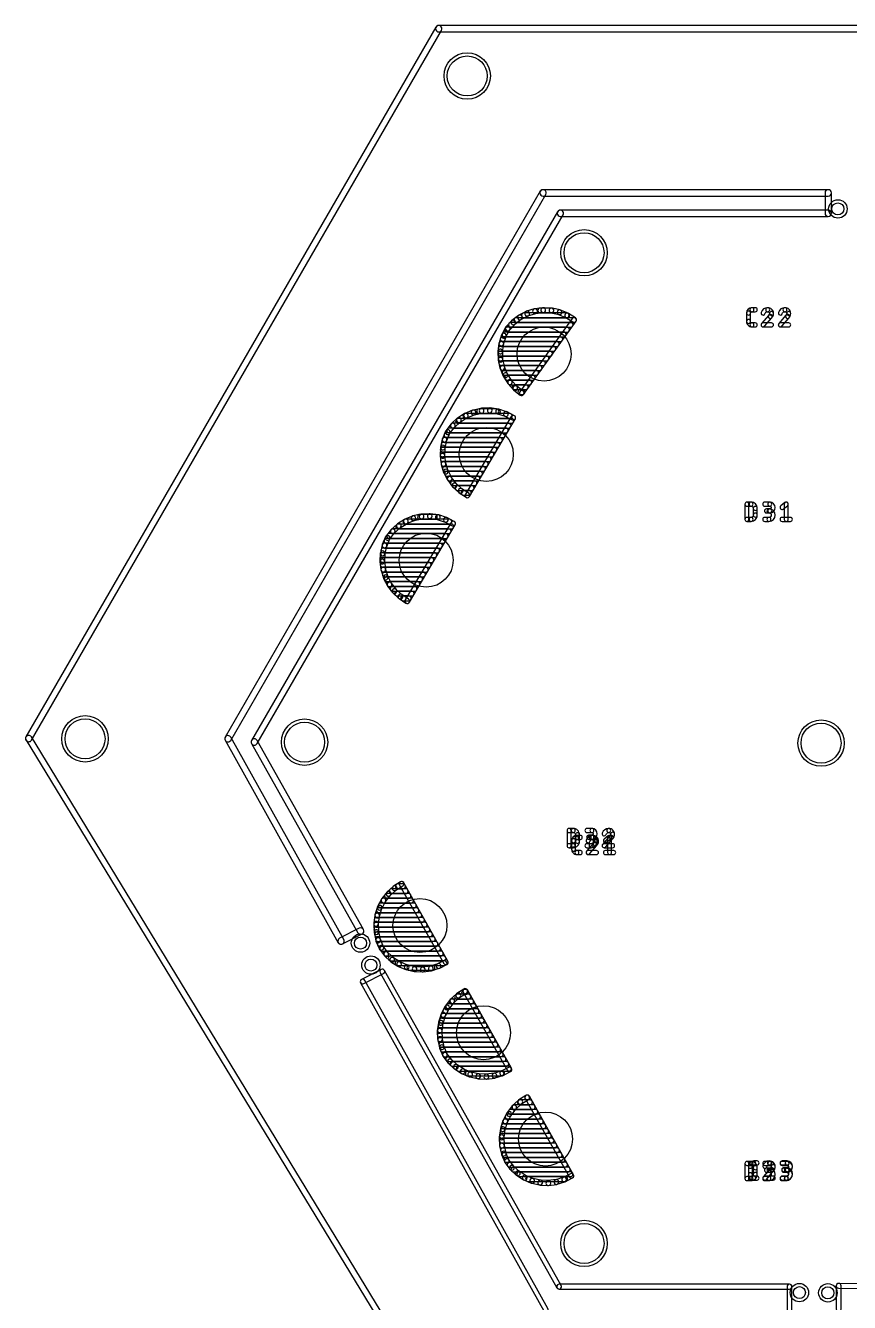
# Model space of a CAD drawing. Extents: x 0.02 to 3.96, y 0.03 to 4.16.
# Drawn here: x 0.021 to 1.051, y 2.564 to 4.16 of the extents above; entities that cross this region are included whole.
import ezdxf

# ---------------------------------------------------------------- set-up
doc = ezdxf.new("R2010")
doc.units = 0
for name, color, linetype in [('17', 82, 'CONTINUOUS'), ('20', 253, 'CONTINUOUS'), ('25', 253, 'CONTINUOUS'), ('30', 253, 'CONTINUOUS')]:
    doc.layers.add(name, color=color, linetype=linetype)

# ---------------------------------------------------------------- blocks, each defined once
blk = doc.blocks.new('ROUNDP')
blk.add_circle((0, 0), 0.5)

msp = doc.modelspace()

# ---------------------------------------------------------------- linework, layer by layer
at = {"layer": '20'}
for points in [[(0.028464, 3.26675), (0.540964, 4.15425, 1), (0.534036, 4.15825), (0.021536, 3.27075, 1)], [(0.5375, 4.15225), (3.44375, 4.15225, 1), (3.44375, 4.16025), (0.5375, 4.16025, 1)], [(0.277464, 3.2665), (0.671464, 3.949, 1), (0.664536, 3.953), (0.270536, 3.2705, 1)], [(1.0245, 3.955), (0.668, 3.955, 1), (0.668, 3.947), (1.0245, 3.947, 1)], [(1.0285, 3.9255), (1.0285, 3.951, 1), (1.0205, 3.951), (1.0205, 3.9255, 1)], [(0.310462, 3.262497), (0.692962, 3.923497, 1), (0.686038, 3.927503), (0.303538, 3.266503, 1)], [(0.6895, 3.9215), (1.0245, 3.9215, 1), (1.0245, 3.9295), (0.6895, 3.9295, 1)], [(1.997168, 0.033328), (0.028418, 3.270828, 1), (0.021582, 3.266672), (1.990332, 0.029172, 1)], [(0.418991, 3.017453), (0.277491, 3.270453, 1), (0.270509, 3.266547), (0.412009, 3.013547, 1)], [(0.303514, 3.262539), (0.436514, 3.026039, 1), (0.443486, 3.029961), (0.310486, 3.266461, 1)], [(0.438182, 3.031563), (0.413682, 3.019063, 1), (0.417318, 3.011937), (0.441818, 3.024437, 1)], [(0.465637, 2.980172), (0.441137, 2.967672, 1), (0.443863, 2.962328), (0.468363, 2.974828, 1)], [(0.464384, 2.976032), (0.685384, 2.582032, 1), (0.690616, 2.584968), (0.469616, 2.978968, 1)], [(0.43988, 2.963538), (0.66888, 2.553038, 1), (0.67412, 2.555962), (0.44512, 2.966462, 1)], [(0.688, 2.5805), (0.976, 2.5805, 1), (0.976, 2.5865), (0.688, 2.5865, 1)], [(0.973, 2.5835), (0.973, 2.555, 1), (0.979, 2.555), (0.979, 2.5835, 1)], [(1.037493, 2.5815), (1.464993, 2.5805, 1), (1.465007, 2.5865), (1.037507, 2.5875, 1)], [(1.0405, 2.5555), (1.0405, 2.5845, 1), (1.0345, 2.5845), (1.0345, 2.5555, 1)]]:
    msp.add_lwpolyline(points, format="xyb", close=True, dxfattribs=at)
for centre, radius in [((0.57313, 4.09717), 0.025), ((1.0365, 3.931), 0.0075), ((0.719218, 3.876169), 0.025), ((0.09538, 3.26842), 0.025), ((0.369843, 3.264225), 0.025), ((1.0155, 3.26306), 0.025), ((0.43975, 3.013), 0.0075), ((0.45275, 2.9855), 0.0075), ((0.71919, 2.63751), 0.025), ((0.9885, 2.576), 0.0075), ((1.024, 2.57575), 0.0075)]:
    msp.add_circle(centre, radius, dxfattribs=at)
at = {"layer": '25'}
for points in [[(0.929088, 3.8025, 1), (0.929088, 3.8075, 0.414205), (0.922366, 3.800778, 1), (0.927366, 3.800778, -0.414205)], [(0.929088, 3.8025, 1), (0.929088, 3.8075, 0.414205), (0.922366, 3.800778, 1), (0.927366, 3.800778, -0.414205)], [(0.927366, 3.790222), (0.927366, 3.800778, 1), (0.922366, 3.800778), (0.922366, 3.790222, 1)], [(0.927366, 3.790222), (0.927366, 3.800778, 1), (0.922366, 3.800778), (0.922366, 3.790222, 1)], [(0.929088, 3.8025), (0.93331, 3.8025, 1), (0.93331, 3.8075), (0.929088, 3.8075, 1)], [(0.929088, 3.8025), (0.93331, 3.8025, 1), (0.93331, 3.8075), (0.929088, 3.8075, 1)], [(0.948784, 3.8025, 1), (0.948784, 3.8075, 0.325185), (0.9406, 3.801548, 1), (0.945357, 3.800007, -0.325185)], [(0.948784, 3.8025, 1), (0.948784, 3.8075, 0.325185), (0.9406, 3.801548, 1), (0.945357, 3.800007, -0.325185)], [(0.951034, 3.80025, 1), (0.956034, 3.80025, 0.414214), (0.948784, 3.8075, 1), (0.948784, 3.8025, -0.414214)], [(0.951034, 3.80025, 1), (0.956034, 3.80025, 0.414214), (0.948784, 3.8075, 1), (0.948784, 3.8025, -0.414214)], [(0.950227, 3.798366, 1), (0.953675, 3.794745, 0.205254), (0.956034, 3.80025, 1), (0.951034, 3.80025, -0.205254)], [(0.950227, 3.798366, 1), (0.953675, 3.794745, 0.205254), (0.956034, 3.80025, 1), (0.951034, 3.80025, -0.205254)], [(0.970384, 3.8025, 1), (0.970384, 3.8075, 0.325185), (0.9622, 3.801548, 1), (0.966957, 3.800007, -0.325185)], [(0.970384, 3.8025, 1), (0.970384, 3.8075, 0.325185), (0.9622, 3.801548, 1), (0.966957, 3.800007, -0.325185)], [(0.972634, 3.80025, 1), (0.977634, 3.80025, 0.414214), (0.970384, 3.8075, 1), (0.970384, 3.8025, -0.414214)], [(0.972634, 3.80025, 1), (0.977634, 3.80025, 0.414214), (0.970384, 3.8075, 1), (0.970384, 3.8025, -0.414214)], [(0.971827, 3.798366, 1), (0.975275, 3.794745, 0.205254), (0.977634, 3.80025, 1), (0.972634, 3.80025, -0.205254)], [(0.971827, 3.798366, 1), (0.975275, 3.794745, 0.205254), (0.977634, 3.80025, 1), (0.972634, 3.80025, -0.205254)], [(0.927366, 3.790222, 1), (0.922366, 3.790222, 0.414214), (0.929088, 3.7835, 1), (0.929088, 3.7885, -0.414214)], [(0.927366, 3.790222, 1), (0.922366, 3.790222, 0.414214), (0.929088, 3.7835, 1), (0.929088, 3.7885, -0.414214)], [(0.93331, 3.7885), (0.929088, 3.7885, 1), (0.929088, 3.7835), (0.93331, 3.7835, 1)], [(0.93331, 3.7885), (0.929088, 3.7885, 1), (0.929088, 3.7835), (0.93331, 3.7835, 1)], [(0.950046, 3.798175), (0.941074, 3.787619, 1), (0.944884, 3.784381), (0.953856, 3.794936, 1)], [(0.950046, 3.798175), (0.941074, 3.787619, 1), (0.944884, 3.784381), (0.953856, 3.794936, 1)], [(0.942979, 3.7835), (0.953534, 3.7835, 1), (0.953534, 3.7885), (0.942979, 3.7885, 1)], [(0.942979, 3.7835), (0.953534, 3.7835, 1), (0.953534, 3.7885), (0.942979, 3.7885, 1)], [(0.971646, 3.798175), (0.962674, 3.787619, 1), (0.966483, 3.784381), (0.975456, 3.794936, 1)], [(0.971646, 3.798175), (0.962674, 3.787619, 1), (0.966483, 3.784381), (0.975456, 3.794936, 1)], [(0.964579, 3.7835), (0.975134, 3.7835, 1), (0.975134, 3.7885), (0.964579, 3.7885, 1)], [(0.964579, 3.7835), (0.975134, 3.7835, 1), (0.975134, 3.7885), (0.964579, 3.7885, 1)], [(0.925272, 3.54283), (0.925272, 3.56183, 1), (0.920272, 3.56183), (0.920272, 3.54283, 1)], [(0.922772, 3.55933), (0.92805, 3.55933, 1), (0.92805, 3.56433), (0.922772, 3.56433, 1)], [(0.925272, 3.54283), (0.925272, 3.56183, 1), (0.920272, 3.56183), (0.920272, 3.54283, 1)], [(0.922772, 3.55933), (0.92805, 3.55933, 1), (0.92805, 3.56433), (0.922772, 3.56433, 1)], [(0.930828, 3.556552, 1), (0.935828, 3.556552, 0.414214), (0.92805, 3.56433, 1), (0.92805, 3.55933, -0.414214)], [(0.930828, 3.556552, 1), (0.935828, 3.556552, 0.414214), (0.92805, 3.56433, 1), (0.92805, 3.55933, -0.414214)], [(0.945092, 3.55933), (0.951426, 3.55933, 1), (0.951426, 3.56433), (0.945092, 3.56433, 1)], [(0.945092, 3.55933), (0.951426, 3.55933, 1), (0.951426, 3.56433), (0.945092, 3.56433, 1)], [(0.951426, 3.555885, 1), (0.951426, 3.550885, 1), (0.951426, 3.56433, 1), (0.951426, 3.55933, -1)], [(0.951426, 3.555885, 1), (0.951426, 3.550885, 1), (0.951426, 3.56433, 1), (0.951426, 3.55933, -1)], [(0.968254, 3.555656), (0.973532, 3.559878, 1), (0.970408, 3.563782), (0.96513, 3.55956, 1)], [(0.968254, 3.555656), (0.973532, 3.559878, 1), (0.970408, 3.563782), (0.96513, 3.55956, 1)], [(0.96947, 3.56183), (0.96947, 3.54283, 1), (0.97447, 3.54283), (0.97447, 3.56183, 1)], [(0.96947, 3.56183), (0.96947, 3.54283, 1), (0.97447, 3.54283), (0.97447, 3.56183, 1)], [(0.92805, 3.54533), (0.922772, 3.54533, 1), (0.922772, 3.54033), (0.92805, 3.54033, 1)], [(0.92805, 3.54533), (0.922772, 3.54533, 1), (0.922772, 3.54033), (0.92805, 3.54033, 1)], [(0.92805, 3.54533, 1), (0.92805, 3.54033, 0.41422), (0.935828, 3.548108, 1), (0.930828, 3.548108, -0.41422)], [(0.92805, 3.54533, 1), (0.92805, 3.54033, 0.41422), (0.935828, 3.548108, 1), (0.930828, 3.548108, -0.41422)], [(0.930828, 3.556552), (0.930828, 3.548108, 1), (0.935828, 3.548108), (0.935828, 3.556552, 1)], [(0.930828, 3.556552), (0.930828, 3.548108, 1), (0.935828, 3.548108), (0.935828, 3.556552, 1)], [(0.945092, 3.54033), (0.95037, 3.54033, 1), (0.95037, 3.54533), (0.945092, 3.54533, 1)], [(0.945092, 3.54033), (0.95037, 3.54033, 1), (0.95037, 3.54533), (0.945092, 3.54533, 1)], [(0.951426, 3.555885), (0.947203, 3.555885, 1), (0.947203, 3.550885), (0.951426, 3.550885, 1)], [(0.951426, 3.555885), (0.947203, 3.555885, 1), (0.947203, 3.550885), (0.951426, 3.550885, 1)], [(0.95037, 3.54533, 1), (0.95037, 3.54033, 1), (0.95037, 3.555885, 1), (0.95037, 3.550885, -1)], [(0.95037, 3.54533, 1), (0.95037, 3.54033, 1), (0.95037, 3.555885, 1), (0.95037, 3.550885, -1)], [(0.966692, 3.54033), (0.977248, 3.54033, 1), (0.977248, 3.54533), (0.966692, 3.54533, 1)], [(0.966692, 3.54033), (0.977248, 3.54033, 1), (0.977248, 3.54533), (0.966692, 3.54533, 1)], [(0.702912, 3.13481), (0.702912, 3.15381, 1), (0.697912, 3.15381), (0.697912, 3.13481, 1)], [(0.700412, 3.15131), (0.70569, 3.15131, 1), (0.70569, 3.15631), (0.700412, 3.15631, 1)], [(0.702912, 3.13481), (0.702912, 3.15381, 1), (0.697912, 3.15381), (0.697912, 3.13481, 1)], [(0.700412, 3.15131), (0.70569, 3.15131, 1), (0.70569, 3.15631), (0.700412, 3.15631, 1)], [(0.708468, 3.148532, 1), (0.713468, 3.148532, 0.414214), (0.70569, 3.15631, 1), (0.70569, 3.15131, -0.414214)], [(0.708468, 3.148532, 1), (0.713468, 3.148532, 0.414214), (0.70569, 3.15631, 1), (0.70569, 3.15131, -0.414214)], [(0.710338, 3.14275, 1), (0.710338, 3.14775, 0.414205), (0.703616, 3.141028, 1), (0.708616, 3.141028, -0.414205)], [(0.710338, 3.14275, 1), (0.710338, 3.14775, 0.414205), (0.703616, 3.141028, 1), (0.708616, 3.141028, -0.414205)], [(0.710338, 3.14275), (0.71456, 3.14275, 1), (0.71456, 3.14775), (0.710338, 3.14775, 1)], [(0.710338, 3.14275), (0.71456, 3.14275, 1), (0.71456, 3.14775), (0.710338, 3.14775, 1)], [(0.708468, 3.148532), (0.708468, 3.140088, 1), (0.713468, 3.140088), (0.713468, 3.148532, 1)], [(0.708468, 3.148532), (0.708468, 3.140088, 1), (0.713468, 3.140088), (0.713468, 3.148532, 1)], [(0.722732, 3.15131), (0.729066, 3.15131, 1), (0.729066, 3.15631), (0.722732, 3.15631, 1)], [(0.722732, 3.15131), (0.729066, 3.15131, 1), (0.729066, 3.15631), (0.722732, 3.15631, 1)], [(0.730034, 3.14275, 1), (0.730034, 3.14775, 0.325185), (0.72185, 3.141798, 1), (0.726607, 3.140257, -0.325185)], [(0.730034, 3.14275, 1), (0.730034, 3.14775, 0.325185), (0.72185, 3.141798, 1), (0.726607, 3.140257, -0.325185)], [(0.729066, 3.147866), (0.724843, 3.147866, 1), (0.724843, 3.142866), (0.729066, 3.142866, 1)], [(0.729066, 3.147866), (0.724843, 3.147866, 1), (0.724843, 3.142866), (0.729066, 3.142866, 1)], [(0.72801, 3.13731, 1), (0.72801, 3.13231, 1), (0.72801, 3.147866, 1), (0.72801, 3.142866, -1)], [(0.72801, 3.13731, 1), (0.72801, 3.13231, 1), (0.72801, 3.147866, 1), (0.72801, 3.142866, -1)], [(0.729066, 3.147866, 1), (0.729066, 3.142866, 1), (0.729066, 3.15631, 1), (0.729066, 3.15131, -1)], [(0.729066, 3.147866, 1), (0.729066, 3.142866, 1), (0.729066, 3.15631, 1), (0.729066, 3.15131, -1)], [(0.732284, 3.1405, 1), (0.737284, 3.1405, 0.414214), (0.730034, 3.14775, 1), (0.730034, 3.14275, -0.414214)], [(0.732284, 3.1405, 1), (0.737284, 3.1405, 0.414214), (0.730034, 3.14775, 1), (0.730034, 3.14275, -0.414214)], [(0.750138, 3.15131, 1), (0.750138, 3.15631, 0.325185), (0.741954, 3.150358, 1), (0.74671, 3.148818, -0.325185)], [(0.750138, 3.15131, 1), (0.750138, 3.15631, 0.325185), (0.741954, 3.150358, 1), (0.74671, 3.148818, -0.325185)], [(0.751399, 3.146985), (0.742427, 3.136429, 1), (0.746237, 3.133191), (0.755209, 3.143747, 1)], [(0.751399, 3.146985), (0.742427, 3.136429, 1), (0.746237, 3.133191), (0.755209, 3.143747, 1)], [(0.74739, 3.139076), (0.752668, 3.143298, 1), (0.749545, 3.147202), (0.744267, 3.14298, 1)], [(0.74739, 3.139076), (0.752668, 3.143298, 1), (0.749545, 3.147202), (0.744267, 3.14298, 1)], [(0.752388, 3.14906, 1), (0.757388, 3.14906, 0.414214), (0.750138, 3.15631, 1), (0.750138, 3.15131, -0.414214)], [(0.752388, 3.14906, 1), (0.757388, 3.14906, 0.414214), (0.750138, 3.15631, 1), (0.750138, 3.15131, -0.414214)], [(0.748606, 3.14525), (0.748606, 3.12625, 1), (0.753606, 3.12625), (0.753606, 3.14525, 1)], [(0.748606, 3.14525), (0.748606, 3.12625, 1), (0.753606, 3.12625), (0.753606, 3.14525, 1)], [(0.75158, 3.147176, 1), (0.755028, 3.143555, 0.205254), (0.757388, 3.14906, 1), (0.752388, 3.14906, -0.205254)], [(0.75158, 3.147176, 1), (0.755028, 3.143555, 0.205254), (0.757388, 3.14906, 1), (0.752388, 3.14906, -0.205254)], [(0.70569, 3.13731), (0.700412, 3.13731, 1), (0.700412, 3.13231), (0.70569, 3.13231, 1)], [(0.70569, 3.13731), (0.700412, 3.13731, 1), (0.700412, 3.13231), (0.70569, 3.13231, 1)], [(0.70569, 3.13731, 1), (0.70569, 3.13231, 0.41422), (0.713468, 3.140088, 1), (0.708468, 3.140088, -0.41422)], [(0.70569, 3.13731, 1), (0.70569, 3.13231, 0.41422), (0.713468, 3.140088, 1), (0.708468, 3.140088, -0.41422)], [(0.708616, 3.130472), (0.708616, 3.141028, 1), (0.703616, 3.141028), (0.703616, 3.130472, 1)], [(0.708616, 3.130472), (0.708616, 3.141028, 1), (0.703616, 3.141028), (0.703616, 3.130472, 1)], [(0.708616, 3.130472, 1), (0.703616, 3.130472, 0.414214), (0.710338, 3.12375, 1), (0.710338, 3.12875, -0.414214)], [(0.708616, 3.130472, 1), (0.703616, 3.130472, 0.414214), (0.710338, 3.12375, 1), (0.710338, 3.12875, -0.414214)], [(0.722732, 3.13231), (0.72801, 3.13231, 1), (0.72801, 3.13731), (0.722732, 3.13731, 1)], [(0.722732, 3.13231), (0.72801, 3.13231, 1), (0.72801, 3.13731), (0.722732, 3.13731, 1)], [(0.731296, 3.138425), (0.722324, 3.127869, 1), (0.726134, 3.124631), (0.735106, 3.135186, 1)], [(0.731296, 3.138425), (0.722324, 3.127869, 1), (0.726134, 3.124631), (0.735106, 3.135186, 1)], [(0.731477, 3.138616, 1), (0.734925, 3.134995, 0.205254), (0.737284, 3.1405, 1), (0.732284, 3.1405, -0.205254)], [(0.731477, 3.138616, 1), (0.734925, 3.134995, 0.205254), (0.737284, 3.1405, 1), (0.732284, 3.1405, -0.205254)], [(0.744332, 3.13231), (0.754888, 3.13231, 1), (0.754888, 3.13731), (0.744332, 3.13731, 1)], [(0.744332, 3.13231), (0.754888, 3.13231, 1), (0.754888, 3.13731), (0.744332, 3.13731, 1)], [(0.71456, 3.12875), (0.710338, 3.12875, 1), (0.710338, 3.12375), (0.71456, 3.12375, 1)], [(0.71456, 3.12875), (0.710338, 3.12875, 1), (0.710338, 3.12375), (0.71456, 3.12375, 1)], [(0.724229, 3.12375), (0.734784, 3.12375, 1), (0.734784, 3.12875), (0.724229, 3.12875, 1)], [(0.724229, 3.12375), (0.734784, 3.12375, 1), (0.734784, 3.12875), (0.724229, 3.12875, 1)], [(0.745829, 3.12375), (0.756384, 3.12375, 1), (0.756384, 3.12875), (0.745829, 3.12875, 1)], [(0.745829, 3.12375), (0.756384, 3.12375, 1), (0.756384, 3.12875), (0.745829, 3.12875, 1)], [(0.925262, 2.7185), (0.925262, 2.7375, 1), (0.920262, 2.7375), (0.920262, 2.7185, 1)], [(0.922762, 2.735), (0.92804, 2.735, 1), (0.92804, 2.74), (0.922762, 2.74, 1)], [(0.925262, 2.7185), (0.925262, 2.7375, 1), (0.920262, 2.7375), (0.920262, 2.7185, 1)], [(0.922762, 2.735), (0.92804, 2.735, 1), (0.92804, 2.74), (0.922762, 2.74, 1)], [(0.931328, 2.73565, 1), (0.931328, 2.74065, 0.414205), (0.924606, 2.733928, 1), (0.929606, 2.733928, -0.414205)], [(0.931328, 2.73565, 1), (0.931328, 2.74065, 0.414205), (0.924606, 2.733928, 1), (0.929606, 2.733928, -0.414205)], [(0.929606, 2.723372), (0.929606, 2.733928, 1), (0.924606, 2.733928), (0.924606, 2.723372, 1)], [(0.929606, 2.723372), (0.929606, 2.733928, 1), (0.924606, 2.733928), (0.924606, 2.723372, 1)], [(0.930818, 2.732222, 1), (0.935818, 2.732222, 0.414214), (0.92804, 2.74, 1), (0.92804, 2.735, -0.414214)], [(0.930818, 2.732222, 1), (0.935818, 2.732222, 0.414214), (0.92804, 2.74, 1), (0.92804, 2.735, -0.414214)], [(0.931328, 2.73565), (0.93555, 2.73565, 1), (0.93555, 2.74065), (0.931328, 2.74065, 1)], [(0.931328, 2.73565), (0.93555, 2.73565, 1), (0.93555, 2.74065), (0.931328, 2.74065, 1)], [(0.930818, 2.732222), (0.930818, 2.723778, 1), (0.935818, 2.723778), (0.935818, 2.732222, 1)], [(0.930818, 2.732222), (0.930818, 2.723778, 1), (0.935818, 2.723778), (0.935818, 2.732222, 1)], [(0.945082, 2.735), (0.951416, 2.735, 1), (0.951416, 2.74), (0.945082, 2.74, 1)], [(0.945082, 2.735), (0.951416, 2.735, 1), (0.951416, 2.74), (0.945082, 2.74, 1)], [(0.951024, 2.73565, 1), (0.951024, 2.74065, 0.325185), (0.94284, 2.734698, 1), (0.947597, 2.733157, -0.325185)], [(0.951024, 2.73565, 1), (0.951024, 2.74065, 0.325185), (0.94284, 2.734698, 1), (0.947597, 2.733157, -0.325185)], [(0.952286, 2.731325), (0.943314, 2.720769, 1), (0.947124, 2.717531), (0.956096, 2.728086, 1)], [(0.952286, 2.731325), (0.943314, 2.720769, 1), (0.947124, 2.717531), (0.956096, 2.728086, 1)], [(0.951416, 2.731555), (0.947193, 2.731555, 1), (0.947193, 2.726555), (0.951416, 2.726555, 1)], [(0.951416, 2.731555), (0.947193, 2.731555, 1), (0.947193, 2.726555), (0.951416, 2.726555, 1)], [(0.95036, 2.721, 1), (0.95036, 2.716, 1), (0.95036, 2.731555, 1), (0.95036, 2.726555, -1)], [(0.95036, 2.721, 1), (0.95036, 2.716, 1), (0.95036, 2.731555, 1), (0.95036, 2.726555, -1)], [(0.953274, 2.7334, 1), (0.958274, 2.7334, 0.414214), (0.951024, 2.74065, 1), (0.951024, 2.73565, -0.414214)], [(0.953274, 2.7334, 1), (0.958274, 2.7334, 0.414214), (0.951024, 2.74065, 1), (0.951024, 2.73565, -0.414214)], [(0.951416, 2.731555, 1), (0.951416, 2.726555, 1), (0.951416, 2.74, 1), (0.951416, 2.735, -1)], [(0.951416, 2.731555, 1), (0.951416, 2.726555, 1), (0.951416, 2.74, 1), (0.951416, 2.735, -1)], [(0.952467, 2.731516, 1), (0.955915, 2.727895, 0.205254), (0.958274, 2.7334, 1), (0.953274, 2.7334, -0.205254)], [(0.952467, 2.731516, 1), (0.955915, 2.727895, 0.205254), (0.958274, 2.7334, 1), (0.953274, 2.7334, -0.205254)], [(0.966682, 2.735), (0.973015, 2.735, 1), (0.973015, 2.74), (0.966682, 2.74, 1)], [(0.966682, 2.735), (0.973015, 2.735, 1), (0.973015, 2.74), (0.966682, 2.74, 1)], [(0.966819, 2.73565), (0.973152, 2.73565, 1), (0.973152, 2.74065), (0.966819, 2.74065, 1)], [(0.966819, 2.73565), (0.973152, 2.73565, 1), (0.973152, 2.74065), (0.966819, 2.74065, 1)], [(0.973015, 2.731555), (0.968793, 2.731555, 1), (0.968793, 2.726555), (0.973015, 2.726555, 1)], [(0.973015, 2.731555), (0.968793, 2.731555, 1), (0.968793, 2.726555), (0.973015, 2.726555, 1)], [(0.973152, 2.732205), (0.96893, 2.732205, 1), (0.96893, 2.727205), (0.973152, 2.727205, 1)], [(0.973152, 2.732205), (0.96893, 2.732205, 1), (0.96893, 2.727205), (0.973152, 2.727205, 1)], [(0.97196, 2.721, 1), (0.97196, 2.716, 1), (0.97196, 2.731555, 1), (0.97196, 2.726555, -1)], [(0.97196, 2.721, 1), (0.97196, 2.716, 1), (0.97196, 2.731555, 1), (0.97196, 2.726555, -1)], [(0.972096, 2.72165, 1), (0.972096, 2.71665, 1), (0.972096, 2.732205, 1), (0.972096, 2.727205, -1)], [(0.972096, 2.72165, 1), (0.972096, 2.71665, 1), (0.972096, 2.732205, 1), (0.972096, 2.727205, -1)], [(0.973015, 2.731555, 1), (0.973015, 2.726555, 1), (0.973015, 2.74, 1), (0.973015, 2.735, -1)], [(0.973015, 2.731555, 1), (0.973015, 2.726555, 1), (0.973015, 2.74, 1), (0.973015, 2.735, -1)], [(0.973152, 2.732205, 1), (0.973152, 2.727205, 1), (0.973152, 2.74065, 1), (0.973152, 2.73565, -1)], [(0.973152, 2.732205, 1), (0.973152, 2.727205, 1), (0.973152, 2.74065, 1), (0.973152, 2.73565, -1)], [(0.92804, 2.721), (0.922762, 2.721, 1), (0.922762, 2.716), (0.92804, 2.716, 1)], [(0.92804, 2.721), (0.922762, 2.721, 1), (0.922762, 2.716), (0.92804, 2.716, 1)], [(0.929606, 2.723372, 1), (0.924606, 2.723372, 0.414214), (0.931328, 2.71665, 1), (0.931328, 2.72165, -0.414214)], [(0.929606, 2.723372, 1), (0.924606, 2.723372, 0.414214), (0.931328, 2.71665, 1), (0.931328, 2.72165, -0.414214)], [(0.92804, 2.721, 1), (0.92804, 2.716, 0.41422), (0.935818, 2.723778, 1), (0.930818, 2.723778, -0.41422)], [(0.92804, 2.721, 1), (0.92804, 2.716, 0.41422), (0.935818, 2.723778, 1), (0.930818, 2.723778, -0.41422)], [(0.93555, 2.72165), (0.931328, 2.72165, 1), (0.931328, 2.71665), (0.93555, 2.71665, 1)], [(0.93555, 2.72165), (0.931328, 2.72165, 1), (0.931328, 2.71665), (0.93555, 2.71665, 1)], [(0.945082, 2.716), (0.95036, 2.716, 1), (0.95036, 2.721), (0.945082, 2.721, 1)], [(0.945082, 2.716), (0.95036, 2.716, 1), (0.95036, 2.721), (0.945082, 2.721, 1)], [(0.945219, 2.71665), (0.955774, 2.71665, 1), (0.955774, 2.72165), (0.945219, 2.72165, 1)], [(0.945219, 2.71665), (0.955774, 2.71665, 1), (0.955774, 2.72165), (0.945219, 2.72165, 1)], [(0.966682, 2.716), (0.97196, 2.716, 1), (0.97196, 2.721), (0.966682, 2.721, 1)], [(0.966682, 2.716), (0.97196, 2.716, 1), (0.97196, 2.721), (0.966682, 2.721, 1)], [(0.966819, 2.71665), (0.972096, 2.71665, 1), (0.972096, 2.72165), (0.966819, 2.72165, 1)], [(0.966819, 2.71665), (0.972096, 2.71665, 1), (0.972096, 2.72165), (0.966819, 2.72165, 1)]]:
    msp.add_lwpolyline(points, format="xyb", close=True, dxfattribs=at)
at = {"layer": '30'}
for points in [[(0.640284, 3.792658), (0.64946, 3.797403, 1), (0.646705, 3.802732), (0.637528, 3.797988, 1)], [(0.644084, 3.795), (0.697505, 3.795, 1), (0.697505, 3.801), (0.644084, 3.801, 1)], [(0.648977, 3.797204), (0.658838, 3.800283, 1), (0.657049, 3.80601), (0.647189, 3.802931, 1)], [(0.658327, 3.800171), (0.668572, 3.801491, 1), (0.667806, 3.807442), (0.65756, 3.806122, 1)], [(0.664569, 3.801), (0.678228, 3.801, 1), (0.678228, 3.807), (0.664569, 3.807, 1)], [(0.66805, 3.80147), (0.678369, 3.80099, 1), (0.678648, 3.806984), (0.668328, 3.807463, 1)], [(0.677851, 3.80106), (0.68793, 3.798796, 1), (0.689245, 3.80465), (0.679166, 3.806914, 1)], [(0.687432, 3.798955), (0.696965, 3.794975, 1), (0.699276, 3.800512), (0.689743, 3.804491, 1)], [(0.696502, 3.795217), (0.705199, 3.789643, 1), (0.708437, 3.794694), (0.69974, 3.800269, 1)], [(0.621607, 3.771042), (0.626348, 3.780065, 1), (0.621037, 3.782856), (0.616296, 3.773834, 1)], [(0.625899, 3.779427), (0.632899, 3.787024, 1), (0.628487, 3.79109), (0.621487, 3.783493, 1)], [(0.627876, 3.783), (0.7024, 3.783, 1), (0.7024, 3.789), (0.627876, 3.789, 1)], [(0.632513, 3.786672), (0.640726, 3.792938, 1), (0.637087, 3.797708), (0.628873, 3.791442, 1)], [(0.63455, 3.789), (0.706697, 3.789, 1), (0.706697, 3.795), (0.63455, 3.795, 1)], [(0.704379, 3.793915), (0.63884, 3.702408, 1), (0.643718, 3.698914), (0.709257, 3.790421, 1)], [(0.618707, 3.761816), (0.621809, 3.771525, 1), (0.616094, 3.773351), (0.612992, 3.763643, 1)], [(0.617533, 3.765), (0.689508, 3.765, 1), (0.689508, 3.771), (0.617533, 3.771, 1)], [(0.619772, 3.771), (0.693805, 3.771, 1), (0.693805, 3.777), (0.619772, 3.777, 1)], [(0.622925, 3.777), (0.698103, 3.777, 1), (0.698103, 3.783), (0.622925, 3.783, 1)], [(0.617453, 3.752227), (0.618822, 3.762326, 1), (0.612876, 3.763132), (0.611507, 3.753033, 1)], [(0.617883, 3.742565), (0.617478, 3.752749, 1), (0.611482, 3.75251), (0.611888, 3.742326, 1)], [(0.614585, 3.747), (0.676616, 3.747, 1), (0.676616, 3.753), (0.614585, 3.753, 1)], [(0.614937, 3.753), (0.680913, 3.753, 1), (0.680913, 3.759), (0.614937, 3.759, 1)], [(0.61575, 3.759), (0.685211, 3.759, 1), (0.685211, 3.765), (0.61575, 3.765, 1)], [(0.614824, 3.741), (0.672319, 3.741, 1), (0.672319, 3.747), (0.614824, 3.747, 1)], [(0.619984, 3.733124), (0.617817, 3.743084, 1), (0.611954, 3.741807), (0.614122, 3.731848, 1)], [(0.615853, 3.735), (0.668021, 3.735, 1), (0.668021, 3.741), (0.615853, 3.741, 1)], [(0.623693, 3.724192), (0.619829, 3.733624, 1), (0.614277, 3.731349), (0.618141, 3.721918, 1)], [(0.617252, 3.729), (0.663724, 3.729, 1), (0.663724, 3.735), (0.617252, 3.735, 1)], [(0.61971, 3.723), (0.659427, 3.723, 1), (0.659427, 3.729), (0.61971, 3.729, 1)], [(0.628896, 3.71604), (0.623453, 3.724657, 1), (0.61838, 3.721453), (0.623824, 3.712836, 1)], [(0.622847, 3.717), (0.65513, 3.717, 1), (0.65513, 3.723), (0.622847, 3.723, 1)], [(0.635436, 3.708915), (0.62858, 3.716456, 1), (0.62414, 3.71242), (0.630997, 3.704879, 1)], [(0.626758, 3.711), (0.650832, 3.711, 1), (0.650832, 3.717), (0.626758, 3.717, 1)], [(0.632214, 3.705), (0.646535, 3.705, 1), (0.646535, 3.711), (0.632214, 3.711, 1)], [(0.643114, 3.703034), (0.635052, 3.70927, 1), (0.631381, 3.704524), (0.639443, 3.698288, 1)], [(0.639548, 3.699), (0.642238, 3.699, 1), (0.642238, 3.705), (0.639548, 3.705, 1)], [(0.564383, 3.66447), (0.573111, 3.669996, 1), (0.569901, 3.675065), (0.561173, 3.669539, 1)], [(0.570668, 3.669), (0.626471, 3.669, 1), (0.626471, 3.675), (0.570668, 3.675, 1)], [(0.572646, 3.669756), (0.582201, 3.673682, 1), (0.579921, 3.679232), (0.570366, 3.675305, 1)], [(0.628124, 3.671308), (0.57081, 3.574437, 1), (0.575974, 3.571381), (0.633288, 3.668253, 1)], [(0.581702, 3.673526), (0.591794, 3.675734, 1), (0.590511, 3.681595), (0.58042, 3.679388, 1)], [(0.588114, 3.675), (0.609554, 3.675, 1), (0.609554, 3.681), (0.588114, 3.681, 1)], [(0.591275, 3.675667), (0.601597, 3.676089, 1), (0.601352, 3.682084), (0.59103, 3.681662, 1)], [(0.601075, 3.676113), (0.611313, 3.674736, 1), (0.612112, 3.680683), (0.601874, 3.68206, 1)], [(0.610803, 3.674851), (0.620646, 3.671717, 1), (0.622466, 3.677434), (0.612623, 3.680568, 1)], [(0.620163, 3.671919), (0.629313, 3.667123, 1), (0.632099, 3.672437), (0.622949, 3.677233, 1)], [(0.551206, 3.650035), (0.557517, 3.658213, 1), (0.552767, 3.661879), (0.546456, 3.653701, 1)], [(0.550476, 3.651), (0.62137, 3.651, 1), (0.62137, 3.657), (0.550476, 3.657, 1)], [(0.555106, 3.657), (0.624919, 3.657, 1), (0.624919, 3.663), (0.555106, 3.663, 1)], [(0.557163, 3.657829), (0.564799, 3.664787, 1), (0.560757, 3.669222), (0.553121, 3.662264, 1)], [(0.561676, 3.663), (0.628469, 3.663, 1), (0.628469, 3.669), (0.561676, 3.669, 1)], [(0.545576, 3.631864), (0.54782, 3.641806, 1), (0.541967, 3.643128), (0.539723, 3.633186, 1)], [(0.544788, 3.639), (0.61427, 3.639, 1), (0.61427, 3.645), (0.544788, 3.645, 1)], [(0.547661, 3.641308), (0.551598, 3.650709, 1), (0.546063, 3.653027), (0.542127, 3.643626, 1)], [(0.547211, 3.645), (0.61782, 3.645, 1), (0.61782, 3.651), (0.547211, 3.651, 1)], [(0.545162, 3.622202), (0.545646, 3.632383, 1), (0.539653, 3.632667), (0.539169, 3.622487, 1)], [(0.546433, 3.612614), (0.545141, 3.622724, 1), (0.53919, 3.621964), (0.540481, 3.611854, 1)], [(0.542244, 3.621), (0.60362, 3.621, 1), (0.60362, 3.627), (0.542244, 3.627, 1)], [(0.542529, 3.627), (0.60717, 3.627, 1), (0.60717, 3.633), (0.542529, 3.633, 1)], [(0.543434, 3.633), (0.61072, 3.633, 1), (0.61072, 3.639), (0.543434, 3.639, 1)], [(0.542721, 3.615), (0.60007, 3.615, 1), (0.60007, 3.621), (0.542721, 3.621, 1)], [(0.549349, 3.603393), (0.546322, 3.613125, 1), (0.540592, 3.611343), (0.54362, 3.601611, 1)], [(0.54353, 3.609), (0.59652, 3.609, 1), (0.59652, 3.615), (0.54353, 3.615, 1)], [(0.545396, 3.603), (0.59297, 3.603, 1), (0.59297, 3.609), (0.545396, 3.609, 1)], [(0.553822, 3.594818), (0.549151, 3.603877, 1), (0.543818, 3.601127), (0.548489, 3.592068, 1)], [(0.547774, 3.597), (0.58942, 3.597, 1), (0.58942, 3.603), (0.547774, 3.603, 1)], [(0.550868, 3.591), (0.58587, 3.591, 1), (0.58587, 3.597), (0.550868, 3.597, 1)], [(0.559716, 3.58715), (0.553543, 3.59526, 1), (0.548768, 3.591626), (0.554942, 3.583516, 1)], [(0.555299, 3.585), (0.58232, 3.585, 1), (0.58232, 3.591), (0.555299, 3.591, 1)], [(0.566852, 3.580623), (0.559364, 3.587537, 1), (0.555294, 3.583129), (0.562782, 3.576215, 1)], [(0.560938, 3.579), (0.57877, 3.579, 1), (0.57877, 3.585), (0.560938, 3.585, 1)], [(0.575013, 3.575433), (0.566438, 3.580942, 1), (0.563195, 3.575895), (0.57177, 3.570385, 1)], [(0.568581, 3.573), (0.57522, 3.573, 1), (0.57522, 3.579), (0.568581, 3.579, 1)], [(0.497483, 3.53753), (0.507038, 3.541457, 1), (0.504757, 3.547007), (0.495202, 3.54308, 1)], [(0.506538, 3.541301), (0.51663, 3.543509, 1), (0.515348, 3.54937), (0.505256, 3.547162, 1)], [(0.51398, 3.543), (0.532716, 3.543, 1), (0.532716, 3.549), (0.51398, 3.549, 1)], [(0.516111, 3.543442), (0.526433, 3.543864, 1), (0.526188, 3.549859), (0.515866, 3.549437, 1)], [(0.525911, 3.543888), (0.536149, 3.542511, 1), (0.536949, 3.548458), (0.526711, 3.549835, 1)], [(0.535639, 3.542626), (0.545482, 3.539492, 1), (0.547303, 3.545209), (0.537459, 3.548343, 1)], [(0.545, 3.539693), (0.55415, 3.534898, 1), (0.556935, 3.540212), (0.547785, 3.545008, 1)], [(0.476042, 3.51781), (0.482353, 3.525988, 1), (0.477604, 3.529654), (0.471292, 3.521476, 1)], [(0.481999, 3.525604), (0.489635, 3.532562, 1), (0.485594, 3.536997), (0.477958, 3.530039, 1)], [(0.480175, 3.525), (0.549889, 3.525, 1), (0.549889, 3.531), (0.480175, 3.531, 1)], [(0.486759, 3.531), (0.553439, 3.531, 1), (0.553439, 3.537), (0.486759, 3.537, 1)], [(0.489219, 3.532244), (0.497947, 3.537771, 1), (0.494737, 3.54284), (0.486009, 3.537314, 1)], [(0.49586, 3.537), (0.550877, 3.537, 1), (0.550877, 3.543), (0.49586, 3.543, 1)], [(0.55296, 3.539083), (0.495646, 3.442212, 1), (0.50081, 3.439156), (0.558124, 3.536028, 1)], [(0.470412, 3.499639), (0.472657, 3.509581, 1), (0.466804, 3.510902), (0.464559, 3.50096, 1)], [(0.469676, 3.507), (0.539239, 3.507, 1), (0.539239, 3.513), (0.469676, 3.513, 1)], [(0.472497, 3.509083), (0.476434, 3.518484, 1), (0.4709, 3.520802), (0.466963, 3.511401, 1)], [(0.472141, 3.513), (0.542789, 3.513, 1), (0.542789, 3.519), (0.472141, 3.519, 1)], [(0.475486, 3.519), (0.546339, 3.519, 1), (0.546339, 3.525), (0.475486, 3.525, 1)], [(0.469999, 3.489977), (0.470482, 3.500157, 1), (0.464489, 3.500442), (0.464005, 3.490262, 1)], [(0.467376, 3.495), (0.532139, 3.495, 1), (0.532139, 3.501), (0.467376, 3.501, 1)], [(0.468321, 3.501), (0.535689, 3.501, 1), (0.535689, 3.507), (0.468321, 3.507, 1)], [(0.471269, 3.480389), (0.469978, 3.490499, 1), (0.464026, 3.489739), (0.465317, 3.479629, 1)], [(0.467091, 3.489), (0.528589, 3.489, 1), (0.528589, 3.495), (0.467091, 3.495, 1)], [(0.467528, 3.483), (0.525039, 3.483, 1), (0.525039, 3.489), (0.467528, 3.489, 1)], [(0.474185, 3.471168), (0.471158, 3.4809, 1), (0.465429, 3.479118), (0.468456, 3.469386, 1)], [(0.468296, 3.477), (0.52149, 3.477, 1), (0.52149, 3.483), (0.468296, 3.483, 1)], [(0.470163, 3.471), (0.51794, 3.471, 1), (0.51794, 3.477), (0.470163, 3.477, 1)], [(0.478658, 3.462593), (0.473987, 3.471652, 1), (0.468654, 3.468902), (0.473326, 3.459843, 1)], [(0.472495, 3.465), (0.51439, 3.465, 1), (0.51439, 3.471), (0.472495, 3.471, 1)], [(0.475589, 3.459), (0.51084, 3.459, 1), (0.51084, 3.465), (0.475589, 3.465, 1)], [(0.484552, 3.454925), (0.478379, 3.463035, 1), (0.473605, 3.459401), (0.479778, 3.451291, 1)], [(0.479964, 3.453), (0.50729, 3.453, 1), (0.50729, 3.459), (0.479964, 3.459, 1)], [(0.491688, 3.448397), (0.4842, 3.455312, 1), (0.48013, 3.450904), (0.487618, 3.443989, 1)], [(0.485531, 3.447), (0.50374, 3.447, 1), (0.50374, 3.453), (0.485531, 3.453, 1)], [(0.49985, 3.443208), (0.491275, 3.448717, 1), (0.488032, 3.443669), (0.496606, 3.43816, 1)], [(0.493067, 3.441), (0.50019, 3.441, 1), (0.50019, 3.447), (0.493067, 3.447, 1)], [(0.476863, 3.072379), (0.484499, 3.079337, 1), (0.480458, 3.083772), (0.472822, 3.076814, 1)], [(0.484083, 3.079019), (0.492811, 3.084546, 1), (0.489601, 3.089615), (0.480873, 3.084089, 1)], [(0.486341, 3.081), (0.492941, 3.081, 1), (0.492941, 3.087), (0.486341, 3.087, 1)], [(0.488592, 3.085608), (0.543828, 2.987537, 1), (0.549056, 2.990481), (0.49382, 3.088553, 1)], [(0.466392, 3.055876), (0.471188, 3.065026, 1), (0.465874, 3.067811), (0.461078, 3.058661, 1)], [(0.468312, 3.063), (0.503079, 3.063, 1), (0.503079, 3.069), (0.468312, 3.069, 1)], [(0.470906, 3.064585), (0.477217, 3.072763, 1), (0.472467, 3.076429), (0.466156, 3.068251, 1)], [(0.472838, 3.069), (0.4997, 3.069, 1), (0.4997, 3.075), (0.472838, 3.075, 1)], [(0.478578, 3.075), (0.49632, 3.075, 1), (0.49632, 3.081), (0.478578, 3.081, 1)], [(0.462198, 3.036787), (0.463575, 3.047025, 1), (0.457628, 3.047825), (0.456251, 3.037587, 1)], [(0.46346, 3.046515), (0.466594, 3.056358, 1), (0.460877, 3.058179), (0.457743, 3.048335, 1)], [(0.460784, 3.045), (0.513217, 3.045, 1), (0.513217, 3.051), (0.460784, 3.051, 1)], [(0.462695, 3.051), (0.509837, 3.051, 1), (0.509837, 3.057), (0.462695, 3.057, 1)], [(0.465167, 3.057), (0.506458, 3.057, 1), (0.506458, 3.063), (0.465167, 3.063, 1)], [(0.462644, 3.026987), (0.462222, 3.037309, 1), (0.456227, 3.037064), (0.456649, 3.026742, 1)], [(0.459273, 3.033), (0.519975, 3.033, 1), (0.519975, 3.039), (0.459273, 3.039, 1)], [(0.459872, 3.039), (0.516596, 3.039, 1), (0.516596, 3.045), (0.459872, 3.045, 1)], [(0.459518, 3.027), (0.523355, 3.027, 1), (0.523355, 3.033), (0.459518, 3.033, 1)], [(0.464785, 3.017414), (0.462577, 3.027506, 1), (0.456716, 3.026224), (0.458923, 3.016132, 1)], [(0.460273, 3.021), (0.526734, 3.021, 1), (0.526734, 3.027), (0.460273, 3.027, 1)], [(0.461586, 3.015), (0.530113, 3.015, 1), (0.530113, 3.021), (0.461586, 3.021, 1)], [(0.468555, 3.008359), (0.464629, 3.017914, 1), (0.459079, 3.015633), (0.463006, 3.006078, 1)], [(0.463816, 3.009), (0.533493, 3.009, 1), (0.533493, 3.015), (0.463816, 3.015, 1)], [(0.474341, 3.000925), (0.468168, 3.009035, 1), (0.463394, 3.005401), (0.469567, 2.997291, 1)], [(0.466708, 3.003), (0.536872, 3.003, 1), (0.536872, 3.009), (0.466708, 3.009, 1)], [(0.471275, 2.997), (0.540251, 2.997, 1), (0.540251, 3.003), (0.471275, 3.003, 1)], [(0.481477, 2.994398), (0.473989, 3.001312, 1), (0.469919, 2.996904), (0.477407, 2.98999, 1)], [(0.477486, 2.991), (0.543631, 2.991, 1), (0.543631, 2.997), (0.477486, 2.997, 1)], [(0.489638, 2.989208), (0.481063, 2.994718, 1), (0.47782, 2.98967), (0.486395, 2.98416, 1)], [(0.485969, 2.985), (0.544485, 2.985, 1), (0.544485, 2.991), (0.485969, 2.991, 1)], [(0.498577, 2.985515), (0.489175, 2.989451, 1), (0.486858, 2.983917), (0.496259, 2.97998, 1)], [(0.508021, 2.983429), (0.498079, 2.985674, 1), (0.496757, 2.979821), (0.506699, 2.977577, 1)], [(0.536492, 2.987202), (0.52676, 2.984175, 1), (0.528542, 2.978446), (0.538274, 2.981473, 1)], [(0.545067, 2.991675), (0.536008, 2.987004, 1), (0.538758, 2.981671), (0.547817, 2.986343, 1)], [(0.500729, 2.979), (0.529867, 2.979, 1), (0.529867, 2.985), (0.500729, 2.985, 1)], [(0.517683, 2.983016), (0.507502, 2.9835, 1), (0.507218, 2.977506), (0.517398, 2.977023, 1)], [(0.527271, 2.984286), (0.517161, 2.982995, 1), (0.517921, 2.977043), (0.528031, 2.978335, 1)], [(0.563583, 2.945019), (0.572311, 2.950546, 1), (0.569101, 2.955615), (0.560373, 2.950089, 1)], [(0.569, 2.949), (0.571314, 2.949, 1), (0.571314, 2.955), (0.569, 2.955, 1)], [(0.568092, 2.951608), (0.623328, 2.853537, 1), (0.628556, 2.856481), (0.57332, 2.954553, 1)], [(0.550406, 2.930585), (0.556717, 2.938763, 1), (0.551967, 2.942429), (0.545656, 2.934251, 1)], [(0.553882, 2.937), (0.578073, 2.937, 1), (0.578073, 2.943), (0.553882, 2.943, 1)], [(0.556363, 2.938379), (0.563999, 2.945337, 1), (0.559958, 2.949772), (0.552322, 2.942814, 1)], [(0.560273, 2.943), (0.574694, 2.943, 1), (0.574694, 2.949), (0.560273, 2.949, 1)], [(0.54296, 2.912515), (0.546094, 2.922358, 1), (0.540377, 2.924179), (0.537243, 2.914335, 1)], [(0.542831, 2.919), (0.588211, 2.919, 1), (0.588211, 2.925), (0.542831, 2.925, 1)], [(0.545892, 2.921876), (0.550688, 2.931026, 1), (0.545374, 2.933811), (0.540578, 2.924661, 1)], [(0.545715, 2.925), (0.584832, 2.925, 1), (0.584832, 2.931), (0.545715, 2.931, 1)], [(0.549251, 2.931), (0.581452, 2.931, 1), (0.581452, 2.937), (0.549251, 2.937, 1)], [(0.541698, 2.902787), (0.543075, 2.913025, 1), (0.537128, 2.913825), (0.535751, 2.903587, 1)], [(0.542144, 2.892987), (0.541722, 2.903309, 1), (0.535727, 2.903064), (0.536149, 2.892742, 1)], [(0.538834, 2.901), (0.598349, 2.901, 1), (0.598349, 2.907), (0.538834, 2.907, 1)], [(0.539641, 2.907), (0.59497, 2.907, 1), (0.59497, 2.913), (0.539641, 2.913, 1)], [(0.540921, 2.913), (0.59159, 2.913, 1), (0.59159, 2.919), (0.540921, 2.919, 1)], [(0.538937, 2.895), (0.601728, 2.895, 1), (0.601728, 2.901), (0.538937, 2.901, 1)], [(0.544285, 2.883414), (0.542077, 2.893506, 1), (0.536216, 2.892224), (0.538423, 2.882132, 1)], [(0.539336, 2.889), (0.605108, 2.889, 1), (0.605108, 2.895), (0.539336, 2.895, 1)], [(0.540648, 2.883), (0.608487, 2.883, 1), (0.608487, 2.889), (0.540648, 2.889, 1)], [(0.548055, 2.874359), (0.544129, 2.883914, 1), (0.538579, 2.881633), (0.542506, 2.872078, 1)], [(0.542494, 2.877), (0.611866, 2.877, 1), (0.611866, 2.883), (0.542494, 2.883, 1)], [(0.544959, 2.871), (0.615246, 2.871, 1), (0.615246, 2.877), (0.544959, 2.877, 1)], [(0.553841, 2.866925), (0.547668, 2.875035, 1), (0.542894, 2.871401), (0.549067, 2.863291, 1)], [(0.549253, 2.865), (0.618625, 2.865, 1), (0.618625, 2.871), (0.549253, 2.871, 1)], [(0.560977, 2.860398), (0.553489, 2.867312, 1), (0.549419, 2.862904), (0.556907, 2.85599, 1)], [(0.55482, 2.859), (0.622004, 2.859, 1), (0.622004, 2.865), (0.55482, 2.865, 1)], [(0.569138, 2.855208), (0.560563, 2.860718, 1), (0.55732, 2.85567), (0.565895, 2.85016, 1)], [(0.562356, 2.853), (0.625383, 2.853, 1), (0.625383, 2.859), (0.562356, 2.859, 1)], [(0.624567, 2.857675), (0.615508, 2.853004, 1), (0.618258, 2.847671), (0.627317, 2.852343, 1)], [(0.578077, 2.851515), (0.568675, 2.855451, 1), (0.566358, 2.849917), (0.575759, 2.84598, 1)], [(0.573927, 2.847), (0.615797, 2.847, 1), (0.615797, 2.853), (0.573927, 2.853, 1)], [(0.587521, 2.849429), (0.577579, 2.851674, 1), (0.576257, 2.845821), (0.586199, 2.843577, 1)], [(0.597183, 2.849016), (0.587002, 2.8495, 1), (0.586718, 2.843506), (0.596898, 2.843023, 1)], [(0.606771, 2.850286), (0.596661, 2.848995, 1), (0.597421, 2.843043), (0.607531, 2.844335, 1)], [(0.615992, 2.853202), (0.60626, 2.850175, 1), (0.608042, 2.844446), (0.617774, 2.847473, 1)], [(0.627906, 2.797585), (0.634217, 2.805763, 1), (0.629467, 2.809429), (0.623156, 2.801251, 1)], [(0.633863, 2.805379), (0.641499, 2.812337, 1), (0.637458, 2.816772), (0.629822, 2.809814, 1)], [(0.632285, 2.805), (0.65501, 2.805, 1), (0.65501, 2.811), (0.632285, 2.811, 1)], [(0.63887, 2.811), (0.651631, 2.811, 1), (0.651631, 2.817), (0.63887, 2.817, 1)], [(0.641083, 2.812019), (0.649811, 2.817546, 1), (0.646601, 2.822615), (0.637873, 2.817089, 1)], [(0.648079, 2.817), (0.648251, 2.817, 1), (0.648251, 2.823), (0.648079, 2.823, 1)], [(0.645592, 2.818608), (0.700828, 2.720537, 1), (0.706056, 2.723481), (0.65082, 2.821553, 1)], [(0.623392, 2.788876), (0.628188, 2.798026, 1), (0.622874, 2.800811), (0.618078, 2.791661, 1)], [(0.623739, 2.793), (0.661769, 2.793, 1), (0.661769, 2.799), (0.623739, 2.799, 1)], [(0.627523, 2.799), (0.658389, 2.799, 1), (0.658389, 2.805), (0.627523, 2.805, 1)], [(0.619198, 2.769787), (0.620575, 2.780025, 1), (0.614628, 2.780825), (0.613251, 2.770587, 1)], [(0.617275, 2.775), (0.671906, 2.775, 1), (0.671906, 2.781), (0.617275, 2.781, 1)], [(0.62046, 2.779515), (0.623594, 2.789358, 1), (0.617877, 2.791179), (0.614743, 2.781335, 1)], [(0.61874, 2.781), (0.668527, 2.781, 1), (0.668527, 2.787), (0.61874, 2.787, 1)], [(0.62065, 2.787), (0.665148, 2.787, 1), (0.665148, 2.793), (0.62065, 2.793, 1)], [(0.619644, 2.759987), (0.619222, 2.770309, 1), (0.613227, 2.770064), (0.613649, 2.759742, 1)], [(0.616396, 2.763), (0.678665, 2.763, 1), (0.678665, 2.769), (0.616396, 2.769, 1)], [(0.616468, 2.769), (0.675286, 2.769, 1), (0.675286, 2.775), (0.616468, 2.775, 1)], [(0.616641, 2.757), (0.682044, 2.757, 1), (0.682044, 2.763), (0.616641, 2.763, 1)], [(0.621785, 2.750414), (0.619577, 2.760506, 1), (0.613716, 2.759224), (0.615923, 2.749132, 1)], [(0.617929, 2.751), (0.685424, 2.751, 1), (0.685424, 2.757), (0.617929, 2.757, 1)], [(0.625555, 2.741359), (0.621629, 2.750914, 1), (0.616079, 2.748633), (0.620006, 2.739078, 1)], [(0.619583, 2.745), (0.688803, 2.745, 1), (0.688803, 2.751), (0.619583, 2.751, 1)], [(0.622048, 2.739), (0.692182, 2.739, 1), (0.692182, 2.745), (0.622048, 2.745, 1)], [(0.631341, 2.733925), (0.625168, 2.742035, 1), (0.620394, 2.738401), (0.626567, 2.730291, 1)], [(0.625992, 2.733), (0.695562, 2.733, 1), (0.695562, 2.739), (0.625992, 2.739, 1)], [(0.638477, 2.727398), (0.630989, 2.734312, 1), (0.626919, 2.729904), (0.634407, 2.72299, 1)], [(0.631237, 2.727), (0.698941, 2.727, 1), (0.698941, 2.733), (0.631237, 2.733, 1)], [(0.646638, 2.722208), (0.638063, 2.727718, 1), (0.63482, 2.72267), (0.643395, 2.71716, 1)], [(0.6383, 2.721), (0.70232, 2.721, 1), (0.70232, 2.727), (0.6383, 2.727, 1)], [(0.655577, 2.718515), (0.646175, 2.722451, 1), (0.643858, 2.716917), (0.653259, 2.71298, 1)], [(0.649039, 2.715), (0.695667, 2.715, 1), (0.695667, 2.721), (0.649039, 2.721, 1)], [(0.665021, 2.716429), (0.655079, 2.718674, 1), (0.653757, 2.712821), (0.663699, 2.710577, 1)], [(0.674683, 2.716016), (0.664502, 2.7165, 1), (0.664218, 2.710506), (0.674398, 2.710023, 1)], [(0.684271, 2.717286), (0.674161, 2.715995, 1), (0.674921, 2.710043), (0.685031, 2.711335, 1)], [(0.693492, 2.720202), (0.68376, 2.717175, 1), (0.685542, 2.711446), (0.695274, 2.714473, 1)], [(0.702067, 2.724675), (0.693008, 2.720004, 1), (0.695758, 2.714671), (0.704817, 2.719343, 1)]]:
    msp.add_lwpolyline(points, format="xyb", close=True, dxfattribs=at)
for centre, radius in [((0.57313, 4.09717), 0.029), ((1.0365, 3.931), 0.0115), ((0.719218, 3.876169), 0.029), ((0.09538, 3.26842), 0.029), ((0.369843, 3.264225), 0.029), ((1.0155, 3.26306), 0.029), ((0.43975, 3.013), 0.0115), ((0.45275, 2.9855), 0.0115), ((0.71919, 2.63751), 0.029), ((0.9885, 2.576), 0.0115), ((1.024, 2.57575), 0.0115)]:
    msp.add_circle(centre, radius, dxfattribs=at)

# ---------------------------------------------------------------- block references
at = {"layer": '17', "xscale": 0.0675, "yscale": 0.0675}
for p, rotation in [((0.66925, 3.7495), 55), ((0.66925, 3.7495), 55), ((0.597, 3.624), 60), ((0.597, 3.624), 60), ((0.521836, 3.491775), 60), ((0.521836, 3.491775), 60), ((0.514, 3.035), 120), ((0.514, 3.035), 120), ((0.5935, 2.901), 120), ((0.5935, 2.901), 120), ((0.671, 2.768), 120), ((0.671, 2.768), 120)]:
    msp.add_blockref('ROUNDP', p, dxfattribs=dict(at, rotation=rotation))

doc.saveas('drawing.dxf')
